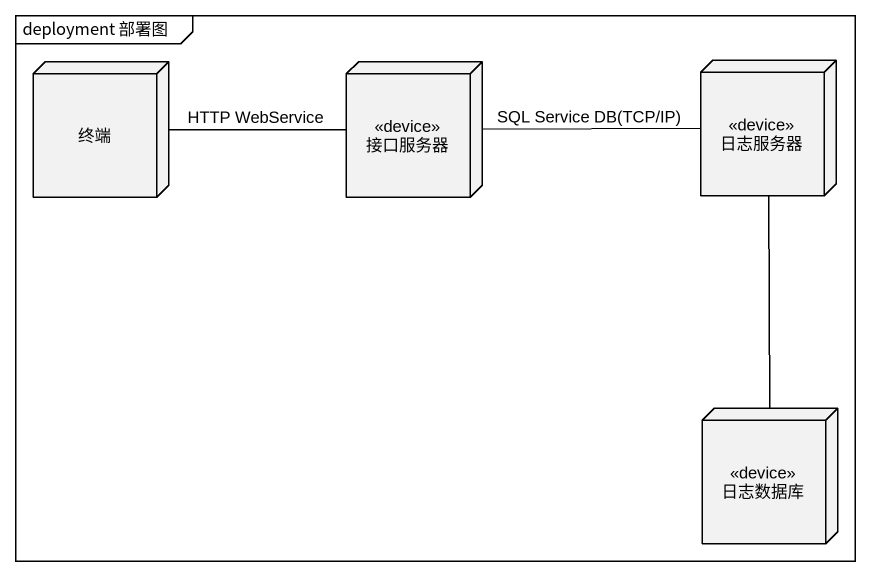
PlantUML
@startuml
mainframe deployment 部署图
node 终端
node 接口服务器 <<device>>
node 日志服务器 <<device>>
node 日志数据库 <<device>>
终端 -right- 接口服务器 : HTTP WebService
接口服务器 -right- 日志服务器 : SQL Service DB(TCP/IP)
日志服务器 -- 日志数据库
@enduml
